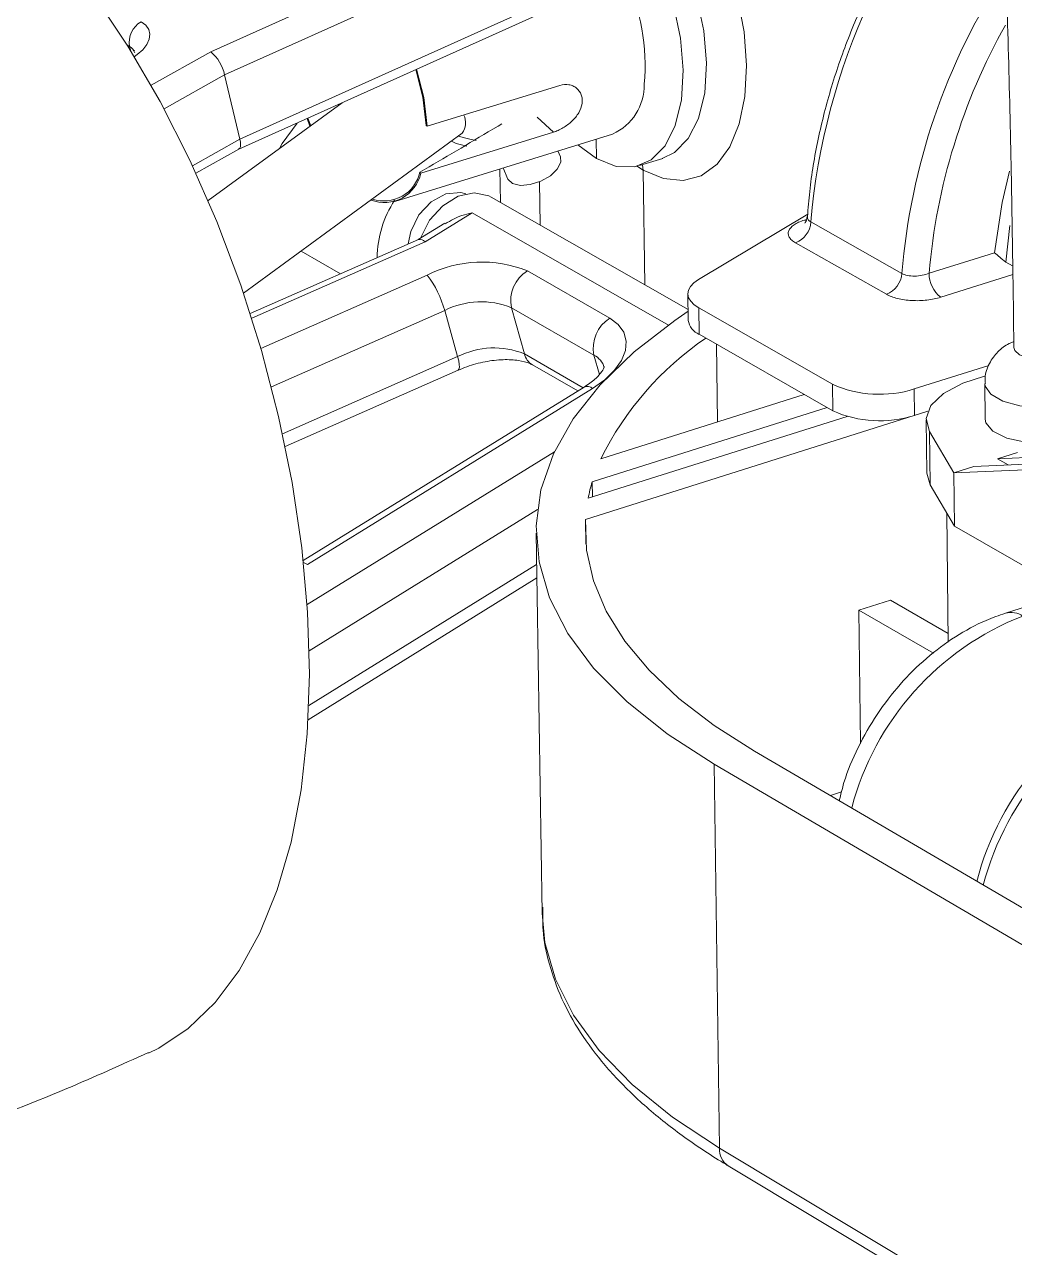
# Model space of a CAD drawing. Header units: millimetres. Extents: x -151 to 157, y -71 to 282.
# Drawn here: x -108.9 to -66.5, y 12.4 to 64.8 of the extents above; entities that cross this region are included whole.
import ezdxf

# ---------------------------------------------------------------- set-up
doc = ezdxf.new("R2010")
doc.units = ezdxf.units.MM

msp = doc.modelspace()

# ---------------------------------------------------------------- linework, layer by layer
at = {"color": 8, "linetype": 'Continuous', "lineweight": 15}
for p, q in [((-100.89, 63.614), (-80.064, 72.964)), ((-81.057, 71.27), (-100.299, 62.625)), ((-99.643, 59.871), (-80.907, 68.303)), ((-103.446, 62.182), (-100.89, 63.614)), ((-100.299, 62.625), (-102.891, 61.172)), ((-86.212, 60.167), (-86.912, 60.807)), ((-101.675, 58.73), (-99.643, 59.871)), ((-82.366, 58.539), (-82.655, 58.718)), ((-88.485, 57.164), (-88.507, 58.591)), ((-86.806, 58.043), (-86.777, 56.188)), ((-81.287, 51.897), (-89.693, 56.71)), ((-75.46, 56.398), (-75.371, 56.425)), ((-75.38, 56.363), (-75.46, 56.398)), ((-66.656, 56.162), (-66.834, 54.599)), ((-91.711, 55.471), (-99.138, 52.197)), ((-98.744, 50.898), (-91.619, 54.041)), ((-66.53, 54.06), (-69.619, 53.089)), ((-90.869, 52.523), (-98.291, 49.246)), ((-79.225, 51.077), (-79.18, 47.75)), ((-97.813, 47.234), (-90.314, 50.548)), ((-87.455, 50.665), (-84.937, 49.214)), ((-84.476, 50.611), (-84.243, 49.776)), ((-96.76, 39.919), (-86.171, 46.464)), ((-86.897, 43.992), (-96.672, 37.943)), ((-96.691, 35.592), (-86.93, 41.641))]:
    msp.add_line(p, q, dxfattribs=at)
at = {"color": 7, "linetype": 'Continuous', "lineweight": 15}
for p, q in [((-99.695, 59.434), (-80.687, 67.99)), ((-104.158, 63.68), (-104.175, 63.652)), ((-99.643, 59.871), (-100.299, 62.625)), ((-85.934, 62.171), (-91.618, 60.419)), ((-95.263, 61.429), (-101.006, 57.231)), ((-91.618, 60.419), (-91.658, 60.456)), ((-99.487, 53.261), (-90.122, 60.122)), ((-93.005, 57.199), (-83.674, 60.086)), ((-91.891, 58.412), (-86.212, 60.167)), ((-101.525, 58.405), (-99.691, 59.436)), ((-85.914, 59.107), (-86.019, 59.361)), ((-82.524, 58.735), (-81.53, 59.043)), ((-88.367, 58.634), (-88.179, 58.176)), ((-92.666, 57.438), (-92.301, 57.686)), ((-80.441, 52.566), (-88.871, 57.385)), ((-89.693, 56.71), (-91.711, 55.471)), ((-75.316, 56.658), (-79.991, 53.847)), ((-90.856, 56.267), (-92.001, 55.564)), ((-75.178, 56.318), (-71.284, 54.113)), ((-91.994, 55.567), (-99.2, 52.391)), ((-97.02, 55.068), (-95.334, 54.095)), ((-71.946, 53.218), (-75.838, 55.427)), ((-70.116, 54.12), (-67.308, 55.001)), ((-66.834, 54.599), (-66.536, 54.444)), ((-87.327, 54.22), (-83.793, 52.193)), ((-80.451, 53.231), (-80.435, 52.1)), ((-90.869, 52.523), (-90.314, 50.548)), ((-84.476, 50.611), (-88.007, 52.642)), ((-88.007, 52.642), (-87.455, 50.665)), ((-80.44, 52.491), (-81.005, 52.096)), ((-79.982, 52.633), (-74.253, 49.359)), ((-79.982, 52.633), (-79.967, 51.502)), ((-97.698, 46.691), (-90.295, 49.963)), ((-87.11, 50.197), (-85.163, 49.075)), ((-87.11, 50.197), (-87.093, 50.188)), ((-67.555, 50.17), (-70.753, 49.159)), ((-74.239, 48.223), (-74.253, 49.359)), ((-67.732, 49.396), (-67.716, 47.87)), ((-84.898, 49.238), (-96.927, 41.812)), ((-84.53, 49.187), (-96.75, 41.641)), ((-75.462, 48.923), (-84.184, 46.172)), ((-70.753, 49.159), (-70.74, 48.024)), ((-84.549, 45.185), (-74.484, 48.363)), ((-84.722, 44.475), (-73.633, 47.98)), ((-70.24, 47.839), (-70.216, 45.553)), ((-69.054, 45.568), (-70.094, 47.34)), ((-70.069, 45.053), (-70.094, 47.34)), ((-66.328, 46.434), (-67.179, 46.164)), ((-67.179, 46.164), (-62.213, 46.382)), ((-67.179, 46.164), (-66.723, 45.903)), ((-68.202, 45.839), (-69.054, 45.568)), ((-69.054, 45.568), (-64.093, 45.783)), ((-63.238, 46.056), (-68.202, 45.839)), ((-69.03, 43.276), (-69.054, 45.568)), ((-84.821, 42.524), (-84.837, 43.562)), ((-69.356, 43.834), (-69.297, 38.308)), ((-86.951, 42.984), (-86.696, 26.697)), ((-96.719, 34.985), (-86.921, 41.059)), ((-64.084, 40.437), (-66.849, 39.551)), ((-71.773, 40.114), (-73.123, 39.682)), ((-12.685, -4.359), (-77.595, 33.633)), ((-79.324, 33.077), (-14.451, -4.974)), ((-79.324, 33.077), (-79.102, 16.617)), ((-74.347, 31.732), (-73.867, 31.887)), ((-79.102, 16.617), (-14.536, -22.082)), ((-78.724, 15.865), (-14.167, -22.855))]:
    msp.add_line(p, q, dxfattribs=at)
at = {"color": 144, "linetype": 'Continuous', "lineweight": 0}
for p, q in [((-104.371, 63.84), (-104.459, 63.89)), ((-104.335, 63.691), (-104.371, 63.84)), ((-96.764, 60.753), (-96.64, 60.422)), ((-96.61, 60.444), (-96.732, 60.768)), ((-84.381, 59.868), (-84.368, 59.033)), ((-91.891, 58.412), (-91.932, 58.449)), ((-82.296, 53.626), (-82.366, 58.539)), ((-79.967, 51.502), (-74.239, 48.223)), ((-84.837, 43.562), (-70.17, 48.204)), ((-84.539, 44.532), (-84.549, 45.185)), ((-70.069, 45.053), (-70.216, 45.553)), ((-70.069, 45.053), (-69.03, 43.276)), ((7.275, -0.514), (-69.03, 43.276)), ((-69.301, 38.686), (-71.773, 40.114)), ((-73.123, 39.682), (-73.056, 33.96)), ((-69.932, 37.836), (-73.123, 39.682))]:
    msp.add_line(p, q, dxfattribs=at)
at = {"color": 8, "linetype": 'Continuous', "lineweight": 15, "flags": 128}
for points in [[(-81.558, 59.035), (-81.024, 59.29), (-80.434, 59.889), (-79.995, 60.758), (-79.73, 61.856), (-79.652, 63.127), (-79.766, 64.506), (-80.066, 65.925), (-80.536, 67.31), (-80.811, 67.934)], [(-78.501, 66.605), (-78.321, 65.933), (-78.045, 64.46), (-77.939, 63.031), (-78.009, 61.701), (-78.25, 60.521), (-78.653, 59.538), (-79.202, 58.789), (-79.876, 58.301), (-80.648, 58.094), (-81.489, 58.175), (-82.366, 58.539)], [(-103.878, 64.896), (-103.679, 64.746), (-103.55, 64.567), (-103.497, 64.364), (-103.523, 64.147), (-103.625, 63.923), (-103.8, 63.701), (-104.042, 63.489), (-104.17, 63.399)], [(-67.308, 55.001), (-66.984, 57.158), (-66.665, 58.493)], [(-90.295, 49.963), (-90.294, 49.963), (-90.257, 50.005), (-90.24, 50.089), (-90.244, 50.211), (-90.269, 50.365), (-90.314, 50.548)], [(-62.681, 49.446), (-62.753, 49.19), (-63.106, 48.848), (-63.713, 48.576), (-64.501, 48.406), (-65.374, 48.359), (-66.227, 48.44), (-66.956, 48.64), (-67.474, 48.934), (-67.717, 49.287), (-67.732, 49.396)], [(-96.75, 41.641), (-96.883, 41.703), (-96.93, 41.716)], [(-86.696, 26.697), (-86.572, 25.436), (-86.121, 23.868), (-85.344, 22.323), (-84.245, 20.812), (-82.831, 19.349), (-81.112, 17.947), (-79.102, 16.617)]]:
    msp.add_lwpolyline(points, dxfattribs=at)
at = {"color": 7, "linetype": 'Continuous', "lineweight": 15, "flags": 128}
for points in [[(-84.368, 59.033), (-83.527, 58.702), (-82.73, 58.684), (-82.019, 58.982), (-81.43, 59.58), (-80.991, 60.45), (-80.726, 61.548), (-80.649, 62.819), (-80.763, 64.199), (-81.063, 65.618), (-81.534, 67.005), (-81.753, 67.51)], [(-92.11, 62.848), (-91.801, 61.669), (-91.658, 60.456)], [(-91.618, 60.419), (-91.76, 61.652), (-92.077, 62.863)], [(-97.945, 59.468), (-97.831, 59.683), (-97.195, 60.559)], [(-99.7, 59.432), (-99.696, 59.434), (-99.652, 59.474), (-99.623, 59.54), (-99.612, 59.631), (-99.619, 59.743), (-99.643, 59.871)], [(-90.288, 60), (-89.799, 59.86), (-89.518, 59.811)], [(-84.368, 59.033), (-85.161, 59.621), (-85.165, 59.625)], [(-92.431, 55.375), (-92.324, 55.909), (-91.975, 56.618), (-91.445, 57.183), (-90.815, 57.519), (-90.18, 57.575), (-89.958, 57.52)], [(-79.991, 53.847), (-80.189, 53.706), (-80.334, 53.554), (-80.422, 53.396), (-80.451, 53.234), (-80.42, 53.073), (-80.33, 52.917), (-80.183, 52.769), (-79.982, 52.633)], [(-79.324, 33.077), (-81.344, 34.384), (-83.07, 35.762), (-84.49, 37.2), (-85.594, 38.685), (-86.374, 40.204), (-86.826, 41.746), (-86.949, 43.296), (-86.743, 44.842), (-86.213, 46.373), (-85.364, 47.875), (-84.206, 49.337), (-82.748, 50.748), (-81.005, 52.096)], [(-83.793, 52.193), (-83.431, 51.92), (-83.193, 51.588), (-83.088, 51.212), (-83.122, 50.805), (-83.291, 50.383), (-83.591, 49.961), (-84.009, 49.558), (-84.53, 49.187)], [(-67.743, 49.709), (-68.674, 49.405), (-69.504, 48.964), (-70.038, 48.449), (-70.239, 47.895), (-70.094, 47.34)], [(-84.837, 43.562), (-84.79, 42.245), (-84.493, 40.932), (-83.946, 39.633), (-83.15, 38.355), (-82.111, 37.108), (-80.834, 35.9), (-79.325, 34.739), (-77.595, 33.633)]]:
    msp.add_lwpolyline(points, dxfattribs=at)
at = {"color": 144, "linetype": 'Continuous', "lineweight": 0, "flags": 128}
for points in [[(-103.56, 20.694), (-103.117, 20.913), (-101.854, 21.755), (-100.703, 22.865), (-99.676, 24.233), (-98.786, 25.846), (-98.041, 27.687), (-97.45, 29.739), (-97.021, 31.979), (-96.757, 34.386), (-96.663, 36.934), (-96.74, 39.597), (-96.987, 42.345), (-97.402, 45.15), (-97.982, 47.982), (-98.718, 50.81), (-99.605, 53.604), (-100.632, 56.335), (-101.788, 58.972), (-103.062, 61.488), (-104.438, 63.856), (-105.902, 66.051)], [(-88.427, 60.522), (-88.578, 60.421), (-88.807, 60.296)], [(-90.58, 59.786), (-90.377, 59.683), (-89.916, 59.566)], [(-85.914, 59.107), (-85.898, 58.878), (-86.044, 58.585), (-86.343, 58.3), (-86.749, 58.067), (-87.2, 57.922), (-87.628, 57.887), (-87.967, 57.967)], [(-82.394, 58.775), (-82.388, 58.749), (-82.366, 58.539)], [(-82.366, 58.539), (-82.388, 58.749), (-82.394, 58.775)], [(-87.967, 57.967), (-88.166, 58.149), (-88.179, 58.176)], [(-91.905, 55.623), (-91.897, 55.646), (-91.513, 56.398), (-90.955, 57.015), (-90.293, 57.421), (-89.605, 57.569), (-88.975, 57.439), (-88.871, 57.385)], [(-66.484, 50.938), (-66.448, 50.814), (-66.24, 50.628), (-65.877, 50.491), (-65.414, 50.423), (-64.921, 50.436), (-64.474, 50.528), (-64.141, 50.683), (-63.972, 50.879), (-63.957, 50.962)], [(-67.716, 47.87), (-67.686, 47.711), (-67.382, 47.348), (-66.789, 47.057), (-65.985, 46.877), (-65.075, 46.832)]]:
    msp.add_lwpolyline(points, dxfattribs=at)
at = {"color": 8, "linetype": 'Continuous', "lineweight": 15}
for centre, radius, start, end in [((-47.179, 53.954), 28.099, 135.1385, 175.1736), ((-43.597, 51.838), 27.78, 146.9744, 175.3037), ((-43.835, 51.864), 26.378, 150.7379, 175.0936), ((-104.555, 63.464), 0.419, 15.2054, 63.9782), ((-86.723, 50.843), 0.753, 193.6631, 239.0837), ((-84.871, 49.824), 0.881, 17.3241, 63.3131), ((-84.755, 48.919), 0.35, 49.9505, 114.204), ((-61.703, 28.131), 12.122, 111.2503, 165.3537), ((-66.607, 38.662), 0.921, 56.325, 105.2124), ((-56.457, 25.138), 11.969, 110.8071, 165.8972), ((-56.02, 24.823), 12.168, 111.3957, 165.37), ((-78.259, 16.569), 0.844, 176.747, 236.54)]:
    msp.add_arc(centre, radius, start, end, dxfattribs=at)
at = {"color": 144, "linetype": 'Continuous', "lineweight": 0}
for centre, radius, start, end in [((-90.753, 63.048), 8.472, 354.3729, 26.7646), ((-84.615, 62.177), 2.293, 294.2341, 1.0135), ((-93.456, 58.756), 1.603, 249.0682, 347.5755), ((-93.469, 58.795), 1.576, 251.3977, 347.3046), ((-79.669, 52.217), 0.775, 188.6706, 247.3943), ((-72.227, 52.73), 4.936, 245.9391, 287.5283), ((-77.395, 43.065), 7.462, 163.4932, 169.1084)]:
    msp.add_arc(centre, radius, start, end, dxfattribs=at)
at = {"color": 7, "linetype": 'Continuous', "lineweight": 15}
for centre, radius, start, end in [((-103.375, 64.018), 1.012, 119.7994, 190.1427), ((-102.109, 62.215), 1.856, 12.7506, 48.9226), ((-90.706, 60.567), 0.734, 322.6748, 27.1437), ((-89.248, 54.753), 4.515, 146.4923, 179.5633), ((-76.204, 56.388), 1.028, 290.8351, 356.1314), ((-91.939, 55.266), 0.306, 41.984, 100.4033), ((-89.276, 49.415), 5.185, 67.9154, 116.8656), ((-95.16, 51.345), 4.45, 15.3512, 37.2815), ((-86.539, 52.945), 1.499, 121.703, 191.6622), ((-72.315, 54.183), 1.033, 290.9343, 356.078), ((-68.843, 54.098), 1.273, 179.0158, 232.4578), ((-89.308, 49.445), 3.452, 67.8585, 116.8873), ((-83.001, 50.913), 1.506, 121.7669, 191.5771), ((-88.756, 47.477), 3.443, 67.7934, 116.9068), ((-71.951, 40.06), 13.675, 124.4287, 153.4516), ((-72.24, 53.875), 4.944, 245.975, 287.5021)]:
    msp.add_arc(centre, radius, start, end, dxfattribs=at)
for points, knots in [([(-63.957, 50.962), (-63.979, 52.814), (-64.04, 58.195), (-64.264, 67.201), (-64.681, 78.027), (-65.261, 88.983), (-66.002, 100.059), (-66.905, 111.248), (-67.971, 122.539), (-69.199, 133.922), (-70.589, 145.387), (-72.142, 156.925), (-73.856, 168.524), (-75.73, 180.175), (-77.765, 191.867), (-79.957, 203.588), (-82.307, 215.328), (-84.812, 227.076), (-87.471, 238.82), (-90.28, 250.55), (-93.24, 262.253), (-96.009, 272.678), (-97.826, 279.184), (-98.562, 281.818)], [0, 0, 0, 0, 0.026046, 0.075542, 0.125037, 0.174531, 0.224024, 0.273516, 0.323007, 0.372497, 0.421986, 0.471475, 0.520963, 0.570451, 0.619938, 0.669425, 0.718911, 0.768397, 0.817884, 0.86737, 0.916856, 0.966342, 1, 1, 1, 1]), ([(-101.078, 281.113), (-100.509, 279.08), (-98.859, 273.188), (-96.236, 263.395), (-93.26, 251.728), (-90.433, 240.034), (-87.756, 228.323), (-85.232, 216.607), (-82.862, 204.897), (-80.647, 193.204), (-78.591, 181.54), (-76.693, 169.915), (-74.954, 158.34), (-73.377, 146.826), (-71.961, 135.382), (-70.706, 124.021), (-69.613, 112.75), (-68.682, 101.581), (-67.912, 90.523), (-67.302, 79.584), (-66.856, 68.776), (-66.59, 59.234), (-66.514, 53.325), (-66.484, 50.937)], [0, 0, 0, 0, 0.026045, 0.075534, 0.125025, 0.174515, 0.224006, 0.273496, 0.322986, 0.372476, 0.421966, 0.471456, 0.520945, 0.570434, 0.619921, 0.669409, 0.718895, 0.768381, 0.817865, 0.867349, 0.916832, 0.966313, 1, 1, 1, 1]), ([(-67.066, 74.078), (-67.597, 73.533), (-68.668, 72.435), (-70.117, 70.584), (-71.432, 68.605), (-72.58, 66.515), (-73.549, 64.345), (-74.327, 62.121), (-74.899, 59.87), (-75.215, 58.003), (-75.298, 56.903), (-75.326, 56.545)], [0, 0, 0, 0, 0.116337, 0.234352, 0.35237, 0.470396, 0.588439, 0.706507, 0.824607, 0.942745, 1, 1, 1, 1]), ([(-86.212, 60.167), (-86.145, 60.187), (-86.078, 60.213), (-85.942, 60.274), (-85.872, 60.31), (-85.736, 60.39), (-85.67, 60.434), (-85.54, 60.53), (-85.477, 60.583), (-85.303, 60.747), (-85.202, 60.871), (-85.052, 61.128), (-85.003, 61.264), (-84.975, 61.461), (-84.974, 61.527), (-84.986, 61.651), (-84.999, 61.711), (-85.061, 61.882), (-85.131, 61.979), (-85.268, 62.092), (-85.318, 62.123), (-85.427, 62.172), (-85.486, 62.19), (-85.669, 62.221), (-85.801, 62.212), (-85.934, 62.171)], [0, 0, 0, 0, 0.0625, 0.0625, 0.125, 0.125, 0.1875, 0.1875, 0.25, 0.25, 0.375, 0.375, 0.5, 0.5, 0.5625, 0.5625, 0.625, 0.625, 0.75, 0.75, 0.8125, 0.8125, 0.875, 0.875, 1, 1, 1, 1]), ([(-90.843, 56.242), (-90.612, 56.375), (-90.256, 56.579), (-89.843, 56.679), (-89.695, 56.709), (-89.693, 56.71)], [0, 0, 0, 0, 0.643607, 0.993021, 1, 1, 1, 1]), ([(-75.46, 56.398), (-75.637, 56.342), (-75.788, 56.273), (-76.015, 56.117), (-76.094, 56.029), (-76.146, 55.895), (-76.154, 55.849), (-76.146, 55.759), (-76.132, 55.714), (-76.082, 55.626), (-76.047, 55.583), (-75.957, 55.502), (-75.903, 55.463), (-75.838, 55.427)], [0, 0, 0, 0, 0.25, 0.25, 0.5, 0.5, 0.625, 0.625, 0.75, 0.75, 0.875, 0.875, 1, 1, 1, 1]), ([(-75.346, 56.548), (-75.354, 56.473), (-75.37, 56.338), (-75.45, 56.26), (-75.444, 56.264), (-75.443, 56.265)], [0, 0, 0, 0, 0.472454, 0.860495, 1, 1, 1, 1]), ([(-66.834, 54.599), (-66.926, 54.671), (-67.011, 54.74), (-67.17, 54.875), (-67.244, 54.941), (-67.308, 55.001)], [0, 0, 0, 0, 0.5, 0.5, 1, 1, 1, 1]), ([(-70.116, 54.12), (-70.205, 54.082), (-70.304, 54.052), (-70.517, 54.011), (-70.628, 54), (-70.952, 53.998), (-71.154, 54.039), (-71.284, 54.113)], [0, 0, 0, 0, 0.25, 0.25, 0.5, 0.5, 1, 1, 1, 1]), ([(-71.946, 53.218), (-71.817, 53.145), (-71.652, 53.084), (-71.375, 53.015), (-71.275, 52.996), (-71.07, 52.967), (-70.965, 52.957), (-70.75, 52.945), (-70.639, 52.943), (-70.422, 52.949), (-70.314, 52.957), (-70.102, 52.981), (-69.998, 52.997), (-69.801, 53.037), (-69.708, 53.061), (-69.619, 53.089)], [0, 0, 0, 0, 0.25, 0.25, 0.375, 0.375, 0.5, 0.5, 0.625, 0.625, 0.75, 0.75, 0.875, 0.875, 1, 1, 1, 1]), ([(-66.488, 51.191), (-66.555, 51.165), (-66.807, 51.065), (-67.189, 50.767), (-67.557, 50.264), (-67.744, 49.769), (-67.712, 49.473), (-67.704, 49.394)], [0, 0, 0, 0, 0.094836, 0.354563, 0.620295, 0.899277, 1, 1, 1, 1]), ([(-90.295, 49.963), (-90.17, 50.014), (-89.803, 50.167), (-89.135, 50.345), (-88.358, 50.436), (-87.689, 50.399), (-87.281, 50.287), (-87.152, 50.219), (-87.11, 50.197)], [0, 0, 0, 0, 0.1044023, 0.3090983, 0.5140348, 0.7144122, 0.9074407, 1, 1, 1, 1]), ([(-84.035, 50.118), (-84.035, 50.118), (-84.038, 50.133), (-84.035, 50.052), (-84.221, 49.77), (-84.552, 49.463), (-84.814, 49.293), (-84.898, 49.238)], [0, 0, 0, 0, 0.000156, 0.281887, 0.577082, 0.864511, 1, 1, 1, 1]), ([(-86.671, 26.95), (-86.672, 26.571), (-86.674, 25.686), (-86.364, 24.308), (-85.8, 22.832), (-84.968, 21.386), (-83.879, 19.976), (-82.531, 18.609), (-80.956, 17.319), (-79.635, 16.418), (-78.867, 15.952), (-78.724, 15.865)], [0, 0, 0, 0, 0.0920514, 0.2143662, 0.337208, 0.4617445, 0.5884789, 0.7172115, 0.8473244, 0.9716905, 1, 1, 1, 1])]:
    msp.add_open_spline(points, degree=3, knots=knots, dxfattribs=at)
msp.add_open_spline([(-88.807, 60.296), (-89.842, 59.678), (-90.885, 59.063), (-91.932, 58.449)], degree=3, dxfattribs=at)
at = {"color": 8, "linetype": 'Continuous', "lineweight": 15}
msp.add_open_spline([(-75.331, 56.545), (-75.328, 56.503), (-75.321, 56.418), (-75.227, 56.352), (-75.178, 56.318)], degree=3, knots=[0, 0, 0, 0, 0.490293, 1, 1, 1, 1], dxfattribs=at)
at = {"color": 144, "linetype": 'Continuous', "lineweight": 0}
for points, knots in [([(-66.849, 39.551), (-67.124, 39.453), (-67.859, 39.192), (-69.008, 38.568), (-70.252, 37.644), (-71.382, 36.52), (-72.372, 35.23), (-73.177, 33.809), (-73.72, 32.552), (-73.902, 31.77), (-73.963, 31.507)], [0, 0, 0, 0, 0.083041, 0.2216, 0.361327, 0.502268, 0.643784, 0.78569, 0.928092, 1, 1, 1, 1]), ([(-127.355, 12.99), (-125.647, 13.359), (-122.19, 14.107), (-117.065, 15.547), (-111.995, 17.23), (-107.485, 18.945), (-104.719, 20.197), (-103.56, 20.721)], [0, 0, 0, 0, 0.207826, 0.421541, 0.634554, 0.846747, 1, 1, 1, 1])]:
    msp.add_open_spline(points, degree=3, knots=knots, dxfattribs=at)

doc.saveas('drawing.dxf')
